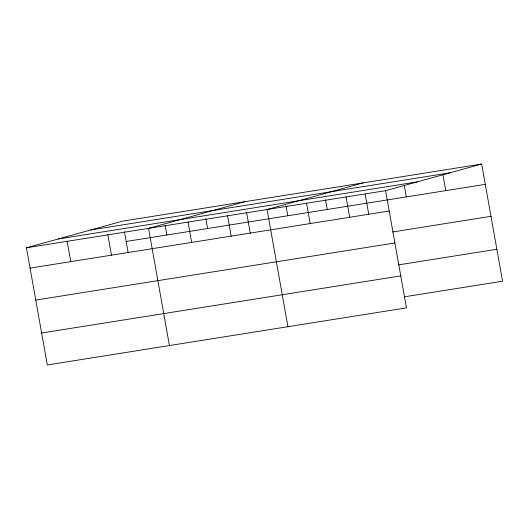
<?xml version="1.0" encoding="UTF-8"?>
<svg xmlns="http://www.w3.org/2000/svg" width="529" height="529" viewBox="0 0 529 529"><rect width="100%" height="100%" fill="white"/><g stroke="black" fill="none" stroke-linecap="round" stroke-linejoin="round"><path stroke-width="0.79" d="M481.674 164.03L385.581 190.671L406.457 307.852L47.326 364.97L26.45 247.79L122.543 221.148L481.674 164.03L502.55 281.21L404.189 296.848M244.649 201.728L148.556 228.369L169.425 345.549M363.165 182.875L267.066 209.524L287.941 326.704M90.836 229.936L449.967 172.818M58.164 238.996L417.295 181.883M26.45 247.79L385.581 190.671M126.167 241.469L485.298 184.35M30.067 268.11L389.199 210.998M392.63 231.953L490.991 216.315M35.76 300.075L394.899 242.956M398.496 264.89L496.857 249.245M41.632 333.012L400.764 275.893M442.899 174.372L445.795 190.632M404.262 185.534L406.285 196.914M365.189 194.255L368.779 214.384M346.078 196.96L349.695 217.28M325.54 199.724L327.279 209.477M306.575 203.242L310.192 223.562M286.037 206.012L287.776 215.766M246.534 212.294L250.263 233.236M227.563 215.806L231.186 236.126M205.827 218.768L207.566 228.521M188.059 222.087L191.677 242.408M165.127 225.242L166.866 234.995M124.427 231.715L128.157 252.657M107.856 234.843L111.474 255.163M67.15 241.317L70.774 261.637"/></g></svg>
